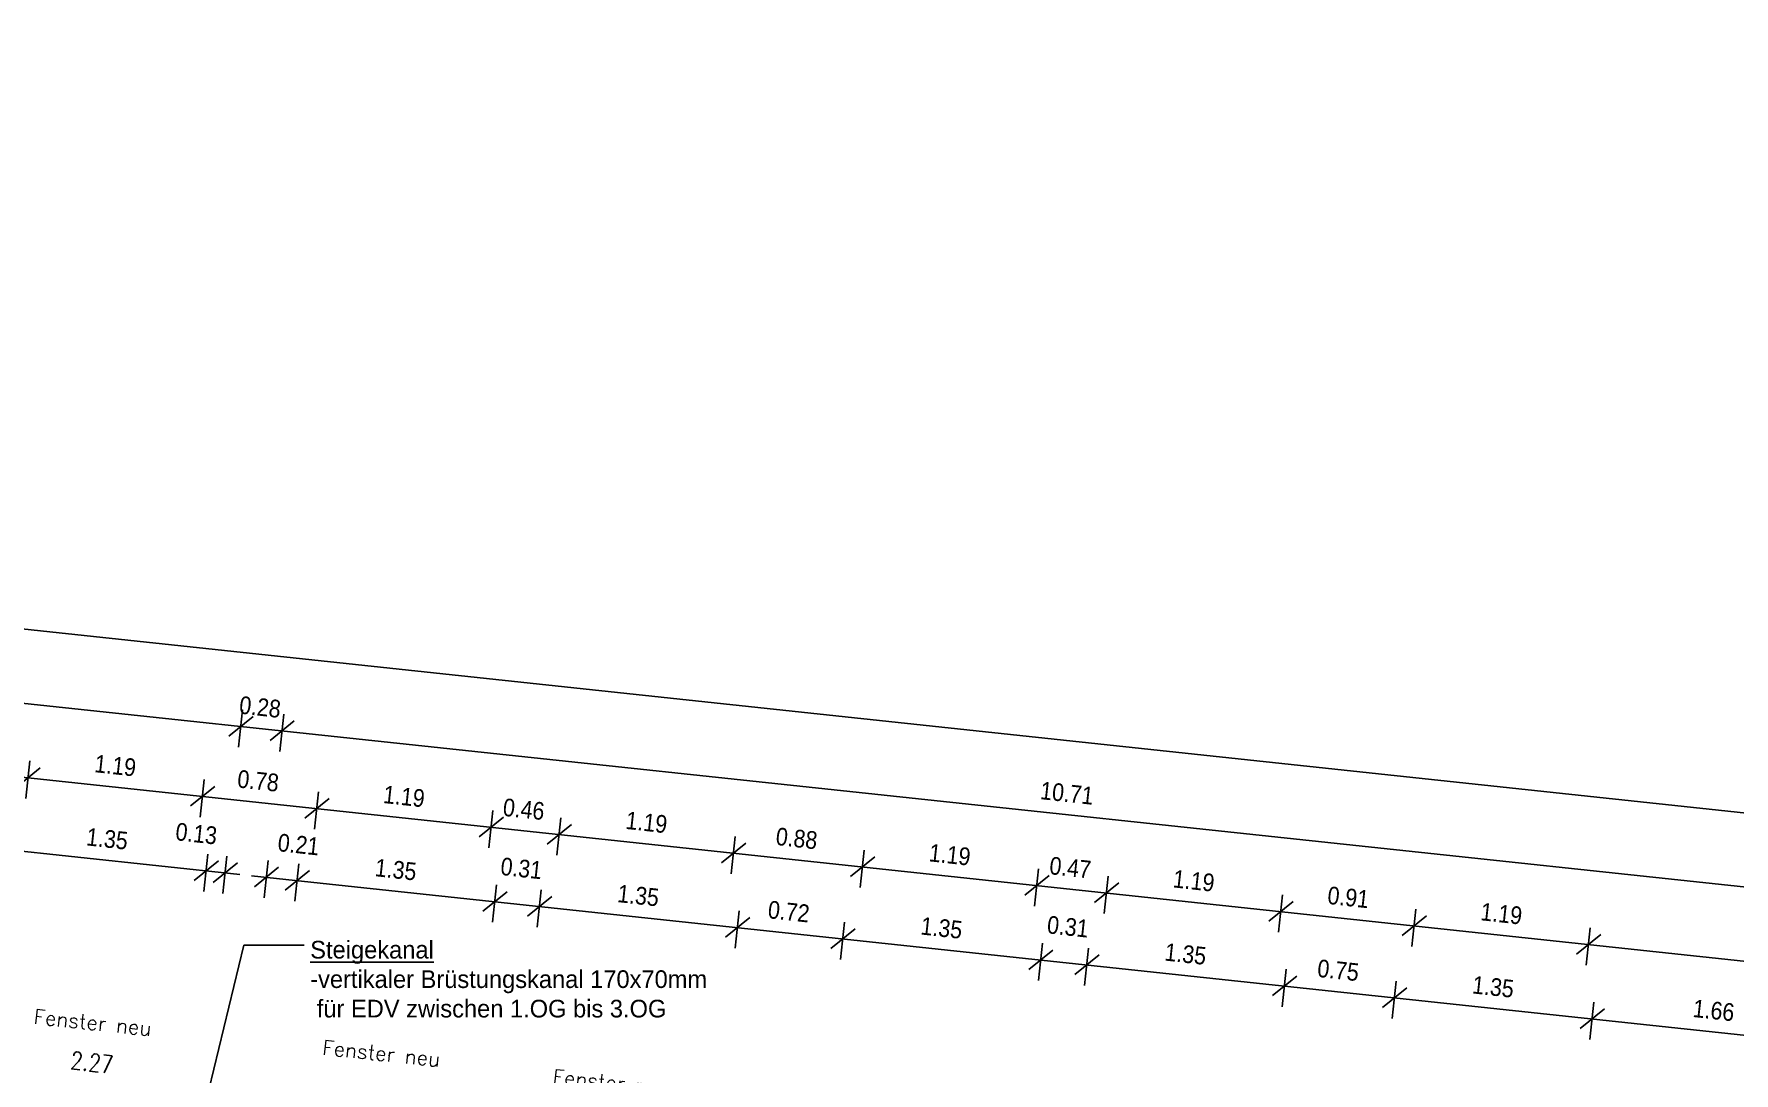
# Model space of a CAD drawing. Header units: metres. Extents: x -1139 to -992, y 249 to 309.
# Drawn here: x -1046.67 to -1035.14, y 291.48 to 298.53 of the extents above; entities that cross this region are included whole.
import ezdxf
from ezdxf.enums import TextEntityAlignment as Align

# ---------------------------------------------------------------- set-up
doc = ezdxf.new("R2010")
doc.units = ezdxf.units.M
doc.header["$LTSCALE"] = 0.03
for name, pattern in [('AUSGEZOGEN', [0]), ('DOT', [6, 0, -6]), ('STRICHLINIE', [19.05, 12.7, -6.35])]:
    doc.linetypes.add(name, pattern=pattern)
for name, color, linetype in [('A_bemaßung', 2, 'CONTINUOUS'), ('A_Elektro', 1, 'STRICHLINIE'), ('A_höhen', 3, 'CONTINUOUS'), ('A_text', 5, 'CONTINUOUS'), ('E__VERSYS', 2, 'AUSGEZOGEN')]:
    doc.layers.add(name, color=color, linetype=linetype)
doc.styles.add('BOLDSIMP_FNT', font='TXT', dxfattribs={"height": 1})
doc.styles.add('SIMPLEX', font='simplex.shx', dxfattribs={"width": 0.8, "height": 0.1})
doc.styles.get("Standard").update_dxf_attribs({"font": 'txt', "height": 1})

# ---------------------------------------------------------------- blocks, each defined once
blk = doc.blocks.new('SLASH1')
at = {"layer": 'A_bemaßung', "color": 2, "linetype": 'Continuous'}
for p, q in [((0.07663, 0.07663), (-0.07319, -0.07319)), ((0, -0.14068), (0, 0.11466))]:
    blk.add_line(p, q, dxfattribs=at)
blk = doc.blocks.new('A$C758372F4')
at = {"layer": 'E__VERSYS', "color": 7, "linetype": 'Continuous', "ltscale": 5}
for p in [(59.139, 19.203), (59.936, 20.803)]:
    blk.add_line(p, (59.526, 20.803), dxfattribs=at)
at = {"layer": 'E__VERSYS', "color": 7, "insert": (59.977, 20.31), "char_height": 0.12, "attachment_point": 7}
blk.add_mtext('{\\LSteigekanal\\P}-vertikaler Brüstungskanal 170x70mm \\P für EDV zwischen 1.OG bis 3.OG', dxfattribs=at)

msp = doc.modelspace()

# ---------------------------------------------------------------- linework, layer by layer
at = {"layer": 'A_bemaßung', "linetype": 'Continuous'}
for p, q in [((-1084.55722, 298.53357), (-1033.4382, 293.07052)), ((-1084.61017, 298.03637), (-1034.24424, 292.65381)), ((-1084.66348, 297.53923), (-1033.54446, 292.07618)), ((-1056.36365, 294.01201), (-1045.27745, 292.82723)), ((-1045.19789, 292.81873), (-1034.35052, 291.65947))]:
    msp.add_line(p, q, dxfattribs=at)

# ---------------------------------------------------------------- block references
at = {"layer": 'A_bemaßung', "color": 7, "rotation": 353.8999999999999}
for p in [(-1045.27061, 293.83219), (-1044.9922, 293.80244), (-1046.71574, 293.48378), (-1045.53256, 293.35733), (-1044.75661, 293.27441), (-1043.57341, 293.14797), (-1043.11107, 293.09855), (-1041.92788, 292.97211), (-1045.50614, 292.85167), (-1045.37689, 292.83785), (-1045.09846, 292.80809), (-1044.88967, 292.78579), (-1041.05292, 292.8786), (-1039.86973, 292.75216), (-1039.39746, 292.70169), (-1043.54741, 292.64234), (-1043.24415, 292.60992), (-1038.21426, 292.57524), (-1041.90187, 292.46649), (-1037.30974, 292.47857), (-1041.18598, 292.38997), (-1036.12655, 292.35213), (-1039.84371, 292.24653), (-1039.53051, 292.21305), (-1038.18824, 292.06961), (-1037.4428, 291.98994), (-1036.10052, 291.8465)]:
    msp.add_blockref('SLASH1', p, dxfattribs=at)
at = {"layer": 'A_Elektro'}
msp.add_blockref('A$C758372F4', (-1104.77685, 271.54497), dxfattribs=at)

# ---------------------------------------------------------------- texts
at = {"layer": 'A_bemaßung', "color": 7, "linetype": 'DOT', "style": 'BOLDSIMP_FNT', "width": 0.9}
for s, p in [('0.28', (-1045.28972, 293.88452)), ('1.19', (-1046.27224, 293.48667)), ('0.78', (-1045.3029, 293.38308)), ('1.19', (-1044.31309, 293.2773)), ('10.71', (-1039.85437, 293.30364)), ('0.46', (-1043.50056, 293.19046)), ('1.19', (-1042.66757, 293.10145)), ('1.35', (-1046.32793, 292.98977)), ('0.13', (-1045.72248, 293.02495)), ('0.88', (-1041.64872, 292.99256)), ('0.21', (-1045.02883, 292.95082)), ('1.19', (-1040.60941, 292.8815)), ('1.35', (-1044.36919, 292.78046)), ('0.31', (-1043.51664, 292.78922)), ('0.47', (-1039.79192, 292.79413)), ('1.19', (-1038.95395, 292.70457)), ('1.35', (-1042.72365, 292.60459)), ('0.91', (-1037.90498, 292.59247)), ('0.72', (-1041.70225, 292.49544)), ('1.19', (-1036.86623, 292.48145)), ('1.35', (-1040.66549, 292.38463)), ('0.31', (-1039.80798, 292.39288)), ('1.35', (-1039.01003, 292.20772)), ('0.75', (-1037.97385, 292.09698)), ('1.35', (-1036.92231, 291.9846)), ('1.66', (-1035.42589, 291.82468))]:
    msp.add_text(s, height=0.12, rotation=353.8, dxfattribs=at).set_placement(p, align=Align.BOTTOM_LEFT)
at = {"layer": 'A_höhen', "linetype": 'Continuous', "style": 'SIMPLEX', "width": 0.8}
msp.add_text('2.27', height=0.12, rotation=353.4, dxfattribs=at).set_placement((-1046.28186, 291.55115), align=Align.MIDDLE_CENTER)
at = {"layer": 'A_text', "linetype": 'Continuous', "char_height": 0.1, "width": 1.1421, "attachment_point": 1, "rotation": 354}
for insert in [(-1046.66998, 291.91359), (-1044.71083, 291.70435), (-1043.14816, 291.50616)]:
    msp.add_mtext('{\\Fsimplex.shx;Fenster neu}', dxfattribs=dict(at, insert=insert))

doc.saveas('drawing.dxf')
